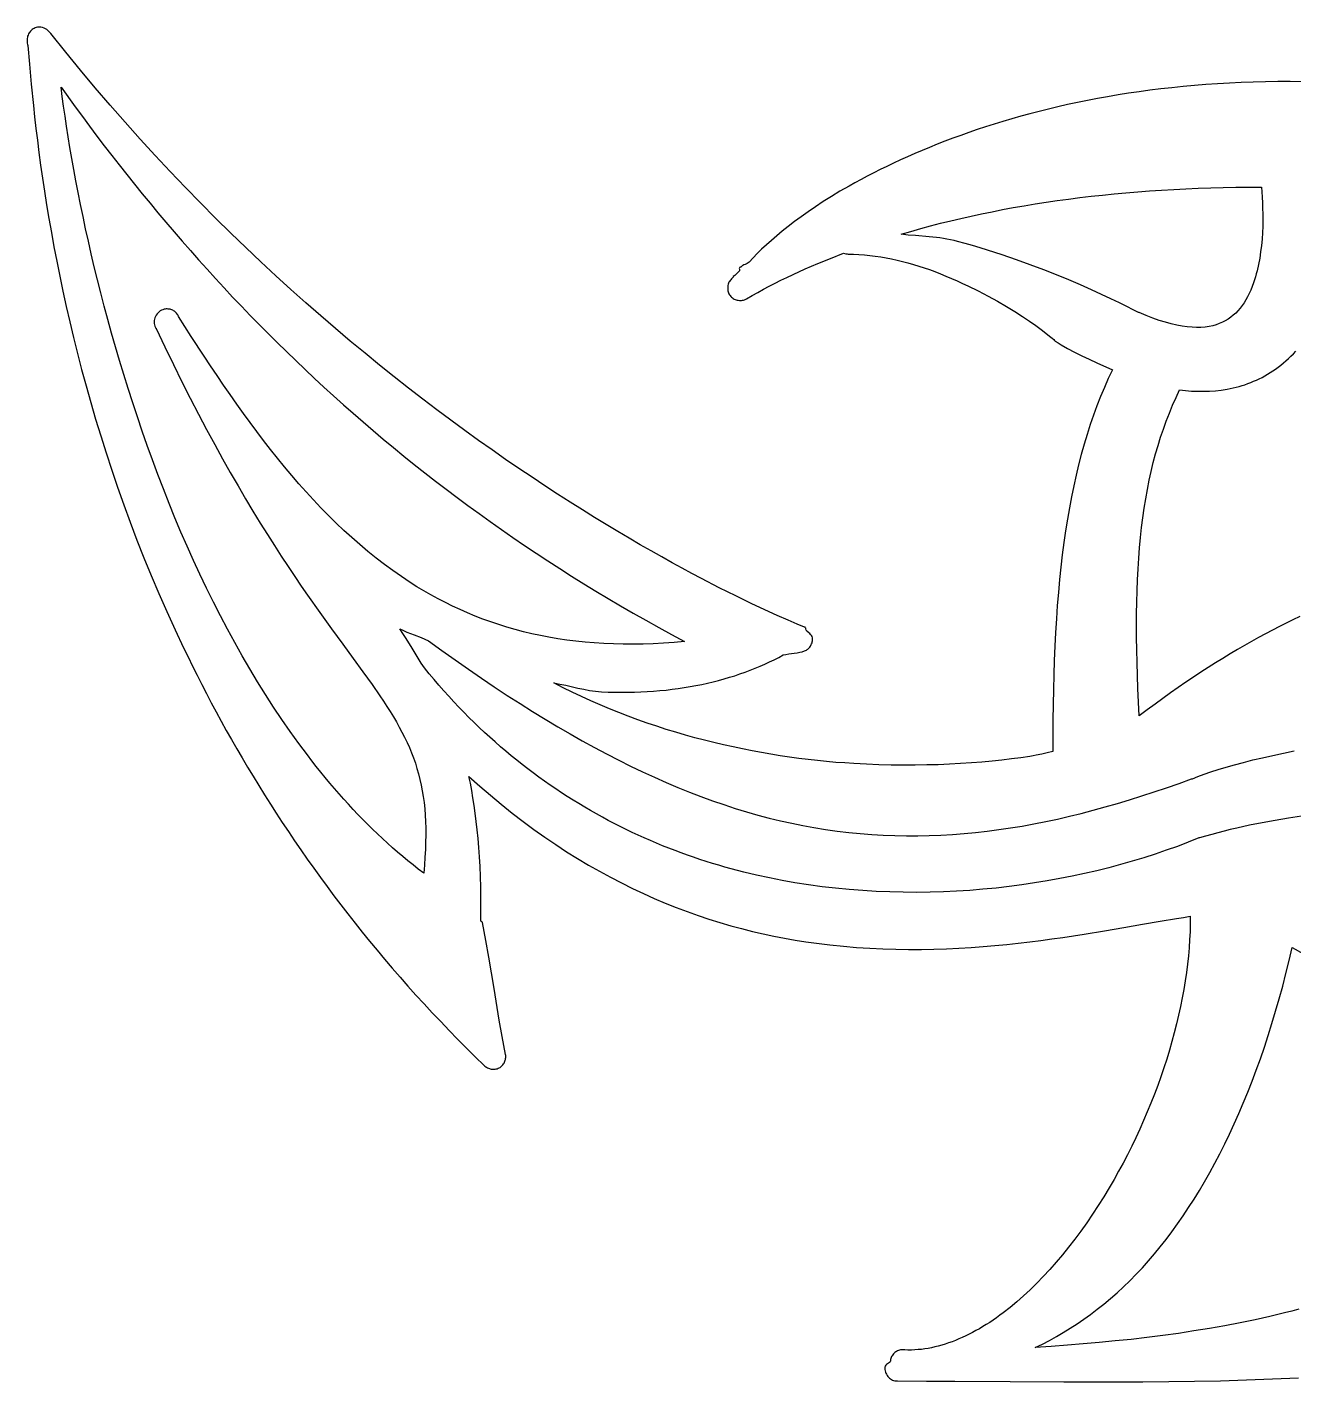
# Model space of a CAD drawing. Extents: x 0 to 113, y 52 to 137.
# Drawn here: x 5.24 to 19.2, y 116.76 to 131.68 of the extents above; entities that cross this region are included whole.
import ezdxf

# ---------------------------------------------------------------- set-up
doc = ezdxf.new("R2010")
doc.units = 0
doc.header["$MEASUREMENT"] = 0

msp = doc.modelspace()

# ---------------------------------------------------------------- linework, layer by layer
for points in [[(19.322, 131.079), (19.154, 131.081), (19.017, 131.08), (18.882, 131.078), (18.748, 131.075), (18.616, 131.07), (18.485, 131.064), (18.355, 131.056), (18.227, 131.047), (18.101, 131.037), (17.976, 131.026), (17.852, 131.013), (17.73, 130.999), (17.61, 130.984), (17.491, 130.968), (17.374, 130.951), (17.258, 130.933), (17.144, 130.914), (17.032, 130.893), (16.921, 130.872), (16.811, 130.85), (16.703, 130.827), (16.597, 130.803), (16.492, 130.778), (16.389, 130.752), (16.287, 130.726), (16.186, 130.698), (16.088, 130.67), (15.99, 130.642), (15.895, 130.612), (15.8, 130.582), (15.708, 130.551), (15.616, 130.52), (15.527, 130.488), (15.438, 130.456), (15.352, 130.423), (15.266, 130.39), (15.183, 130.356), (15.101, 130.322), (15.02, 130.288), (14.941, 130.253), (14.863, 130.218), (14.787, 130.182), (14.712, 130.146), (14.639, 130.111), (14.567, 130.074), (14.497, 130.038), (14.428, 130.002), (14.361, 129.965), (14.296, 129.929), (14.196, 129.872), (14.101, 129.815), (14.011, 129.759), (13.926, 129.703), (13.845, 129.648), (13.768, 129.593), (13.695, 129.54), (13.626, 129.486), (13.561, 129.434), (13.499, 129.383), (13.441, 129.332), (13.385, 129.282), (13.333, 129.234), (13.284, 129.186), (13.238, 129.139), (13.195, 129.093), (13.184, 129.086), (13.173, 129.079), (13.15, 129.068), (13.138, 129.063), (13.127, 129.057), (13.117, 129.05), (13.107, 129.041), (13.103, 129.038), (13.098, 129.036), (13.094, 129.035), (13.09, 129.032), (13.088, 129.028), (13.087, 129.024), (13.088, 129.015), (13.091, 129.006), (13.091, 129.001), (13.09, 128.997), (13.078, 128.984), (13.063, 128.97), (13.049, 128.956), (13.037, 128.944), (13.02, 128.935), (13.02, 128.926), (13.012, 128.918), (13.002, 128.909), (12.992, 128.899), (12.985, 128.891), (12.978, 128.881), (12.973, 128.87), (12.968, 128.859), (12.965, 128.848), (12.962, 128.836), (12.96, 128.825), (12.959, 128.813), (12.959, 128.801), (12.96, 128.789), (12.962, 128.778), (12.965, 128.767), (12.969, 128.756), (12.973, 128.745), (12.979, 128.734), (12.986, 128.725), (12.994, 128.715), (13.002, 128.707), (13.011, 128.699), (13.021, 128.692), (13.031, 128.686), (13.042, 128.681), (13.053, 128.677), (13.065, 128.674), (13.076, 128.672), (13.088, 128.671), (13.1, 128.671), (13.112, 128.671), (13.123, 128.673), (13.135, 128.675), (13.146, 128.679), (13.158, 128.683), (13.168, 128.689), (13.229, 128.724), (13.291, 128.759), (13.354, 128.793), (13.417, 128.827), (13.481, 128.86), (13.546, 128.893), (13.612, 128.925), (13.679, 128.956), (13.814, 129.018), (13.952, 129.077), (14.092, 129.134), (14.234, 129.19), (14.261, 129.184), (14.274, 129.182), (14.287, 129.181), (14.346, 129.18), (14.405, 129.176), (14.465, 129.172), (14.525, 129.166), (14.585, 129.158), (14.645, 129.149), (14.705, 129.139), (14.765, 129.127), (14.825, 129.114), (14.885, 129.1), (14.945, 129.084), (15.004, 129.068), (15.064, 129.049), (15.123, 129.03), (15.181, 129.01), (15.239, 128.988), (15.302, 128.963), (15.363, 128.938), (15.425, 128.912), (15.485, 128.886), (15.545, 128.858), (15.603, 128.831), (15.718, 128.775), (15.828, 128.718), (15.932, 128.661), (16.03, 128.604), (16.122, 128.548), (16.206, 128.494), (16.283, 128.442), (16.353, 128.393), (16.413, 128.349), (16.463, 128.311), (16.504, 128.279), (16.533, 128.255), (16.55, 128.24), (16.558, 128.231), (16.567, 128.223), (16.599, 128.203), (16.632, 128.182), (16.703, 128.142), (16.779, 128.102), (16.858, 128.062), (16.94, 128.023), (17.025, 127.983), (17.196, 127.906), (17.151, 127.81), (17.108, 127.712), (17.066, 127.613), (17.026, 127.512), (16.988, 127.408), (16.952, 127.303), (16.917, 127.196), (16.884, 127.087), (16.853, 126.976), (16.824, 126.862), (16.796, 126.747), (16.77, 126.629), (16.745, 126.509), (16.722, 126.386), (16.7, 126.261), (16.68, 126.134), (16.661, 126.004), (16.644, 125.871), (16.628, 125.735), (16.614, 125.597), (16.601, 125.456), (16.589, 125.312), (16.579, 125.166), (16.57, 125.016), (16.562, 124.863), (16.555, 124.707), (16.55, 124.548), (16.546, 124.386), (16.543, 124.22), (16.541, 124.051), (16.541, 123.879), (16.541, 123.703), (16.478, 123.69), (16.419, 123.676), (16.358, 123.663), (16.324, 123.656), (16.288, 123.65), (16.189, 123.636), (16.086, 123.622), (15.98, 123.61), (15.871, 123.598), (15.759, 123.588), (15.643, 123.579), (15.524, 123.571), (15.403, 123.564), (15.279, 123.559), (15.153, 123.556), (15.024, 123.554), (14.892, 123.553), (14.759, 123.555), (14.624, 123.558), (14.487, 123.564), (14.348, 123.571), (14.249, 123.578), (14.149, 123.585), (14.049, 123.594), (13.948, 123.605), (13.846, 123.616), (13.744, 123.629), (13.641, 123.643), (13.538, 123.658), (13.435, 123.674), (13.331, 123.692), (13.227, 123.712), (13.122, 123.732), (13.018, 123.754), (12.913, 123.777), (12.808, 123.802), (12.703, 123.829), (12.598, 123.856), (12.493, 123.885), (12.388, 123.916), (12.283, 123.948), (12.178, 123.982), (12.073, 124.017), (11.969, 124.054), (11.864, 124.092), (11.761, 124.132), (11.657, 124.174), (11.554, 124.217), (11.451, 124.262), (11.349, 124.309), (11.247, 124.357), (11.146, 124.407), (11.045, 124.459), (11.111, 124.447), (11.177, 124.433), (11.308, 124.403), (11.374, 124.389), (11.439, 124.377), (11.472, 124.372), (11.505, 124.368), (11.537, 124.365), (11.569, 124.363), (11.643, 124.359), (11.717, 124.357), (11.789, 124.357), (11.861, 124.357), (11.933, 124.358), (12.004, 124.361), (12.074, 124.364), (12.143, 124.369), (12.212, 124.375), (12.28, 124.381), (12.347, 124.389), (12.414, 124.398), (12.48, 124.408), (12.545, 124.419), (12.609, 124.43), (12.673, 124.443), (12.736, 124.457), (12.798, 124.471), (12.859, 124.487), (12.919, 124.503), (12.978, 124.521), (13.037, 124.539), (13.094, 124.558), (13.151, 124.578), (13.207, 124.599), (13.262, 124.621), (13.316, 124.643), (13.369, 124.666), (13.421, 124.69), (13.471, 124.715), (13.521, 124.741), (13.57, 124.767), (13.6, 124.773), (13.631, 124.778), (13.693, 124.787), (13.724, 124.791), (13.753, 124.797), (13.781, 124.803), (13.806, 124.811), (13.816, 124.815), (13.826, 124.82), (13.835, 124.826), (13.843, 124.832), (13.851, 124.839), (13.858, 124.846), (13.865, 124.854), (13.87, 124.863), (13.876, 124.871), (13.88, 124.881), (13.884, 124.89), (13.888, 124.9), (13.89, 124.911), (13.892, 124.921), (13.893, 124.932), (13.894, 124.943), (13.893, 124.95), (13.892, 124.957), (13.888, 124.97), (13.882, 124.981), (13.873, 124.992), (13.864, 125.002), (13.854, 125.012), (13.832, 125.031), (13.828, 125.036), (13.825, 125.042), (13.821, 125.055), (13.819, 125.061), (13.816, 125.067), (13.812, 125.072), (13.806, 125.075), (13.724, 125.108), (13.624, 125.15), (13.505, 125.202), (13.369, 125.264), (13.217, 125.335), (13.049, 125.417), (12.866, 125.508), (12.669, 125.61), (12.565, 125.665), (12.458, 125.723), (12.347, 125.783), (12.234, 125.846), (12.117, 125.912), (11.997, 125.98), (11.875, 126.052), (11.75, 126.126), (11.622, 126.203), (11.492, 126.282), (11.359, 126.365), (11.223, 126.45), (11.086, 126.538), (10.946, 126.629), (10.804, 126.724), (10.659, 126.821), (10.513, 126.921), (10.365, 127.024), (10.216, 127.13), (10.064, 127.239), (9.911, 127.351), (9.757, 127.466), (9.601, 127.584), (9.444, 127.705), (9.285, 127.83), (9.125, 127.958), (8.965, 128.089), (8.803, 128.223), (8.64, 128.36), (8.477, 128.5), (8.313, 128.644), (8.148, 128.791), (7.983, 128.942), (7.818, 129.095), (7.652, 129.252), (7.486, 129.413), (7.319, 129.577), (7.153, 129.744), (6.987, 129.915), (6.82, 130.089), (6.654, 130.266), (6.489, 130.447), (6.323, 130.632), (6.158, 130.82), (5.994, 131.012), (5.83, 131.207), (5.668, 131.406), (5.505, 131.608), (5.497, 131.617), (5.488, 131.626), (5.476, 131.64), (5.461, 131.652), (5.446, 131.662), (5.43, 131.67), (5.412, 131.676), (5.394, 131.679), (5.376, 131.68), (5.357, 131.679), (5.344, 131.676), (5.332, 131.671), (5.32, 131.666), (5.309, 131.66), (5.298, 131.653), (5.289, 131.644), (5.28, 131.636), (5.272, 131.626), (5.265, 131.616), (5.258, 131.605), (5.253, 131.593), (5.249, 131.581), (5.246, 131.568), (5.244, 131.556), (5.243, 131.543), (5.243, 131.529), (5.244, 131.516), (5.245, 131.502), (5.248, 131.489), (5.252, 131.476), (5.268, 131.273), (5.288, 131.053), (5.312, 130.817), (5.325, 130.693), (5.34, 130.565), (5.356, 130.434), (5.373, 130.299), (5.392, 130.16), (5.413, 130.018), (5.434, 129.873), (5.458, 129.725), (5.483, 129.574), (5.51, 129.419), (5.539, 129.262), (5.569, 129.102), (5.602, 128.939), (5.637, 128.773), (5.674, 128.605), (5.713, 128.435), (5.754, 128.262), (5.798, 128.086), (5.844, 127.909), (5.893, 127.729), (5.944, 127.548), (5.997, 127.364), (6.054, 127.179), (6.113, 126.992), (6.175, 126.803), (6.24, 126.613), (6.308, 126.421), (6.379, 126.228), (6.453, 126.033), (6.53, 125.838), (6.611, 125.641), (6.695, 125.443), (6.782, 125.245), (6.873, 125.045), (6.967, 124.845), (7.016, 124.745), (7.065, 124.644), (7.115, 124.543), (7.167, 124.443), (7.219, 124.342), (7.272, 124.241), (7.326, 124.14), (7.381, 124.039), (7.437, 123.937), (7.494, 123.836), (7.552, 123.735), (7.611, 123.633), (7.671, 123.532), (7.732, 123.431), (7.794, 123.329), (7.858, 123.228), (7.922, 123.126), (7.987, 123.025), (8.053, 122.924), (8.121, 122.822), (8.189, 122.721), (8.258, 122.62), (8.329, 122.519), (8.401, 122.418), (8.474, 122.317), (8.548, 122.217), (8.623, 122.116), (8.699, 122.016), (8.776, 121.916), (8.855, 121.816), (8.934, 121.716), (9.015, 121.616), (9.097, 121.517), (9.181, 121.417), (9.265, 121.318), (9.351, 121.22), (9.438, 121.121), (9.526, 121.023), (9.615, 120.925), (9.706, 120.827), (9.798, 120.73), (9.891, 120.632), (9.985, 120.536), (10.081, 120.439), (10.178, 120.343), (10.276, 120.247), (10.285, 120.24), (10.294, 120.233), (10.303, 120.227), (10.313, 120.221), (10.323, 120.217), (10.334, 120.213), (10.344, 120.21), (10.355, 120.208), (10.366, 120.206), (10.378, 120.206), (10.389, 120.206), (10.4, 120.207), (10.411, 120.209), (10.421, 120.212), (10.432, 120.216), (10.442, 120.221), (10.452, 120.226), (10.461, 120.233), (10.469, 120.24), (10.477, 120.248), (10.484, 120.256), (10.491, 120.265), (10.496, 120.274), (10.501, 120.284), (10.505, 120.294), (10.508, 120.304), (10.511, 120.315), (10.513, 120.326), (10.514, 120.337), (10.514, 120.348), (10.514, 120.359), (10.512, 120.37), (10.477, 120.565), (10.444, 120.748), (10.386, 121.094), (10.327, 121.441), (10.295, 121.625), (10.259, 121.821), (10.258, 121.824), (10.256, 121.826), (10.251, 121.83), (10.245, 121.834), (10.243, 121.836), (10.241, 121.839), (10.242, 121.968), (10.242, 122.092), (10.24, 122.212), (10.236, 122.327), (10.232, 122.438), (10.226, 122.545), (10.218, 122.648), (10.21, 122.747), (10.201, 122.843), (10.19, 122.935), (10.179, 123.024), (10.167, 123.111), (10.154, 123.194), (10.14, 123.275), (10.125, 123.354), (10.11, 123.43), (10.228, 123.324), (10.347, 123.222), (10.466, 123.123), (10.585, 123.027), (10.705, 122.935), (10.825, 122.847), (10.945, 122.762), (11.065, 122.68), (11.185, 122.601), (11.306, 122.526), (11.427, 122.454), (11.547, 122.385), (11.668, 122.319), (11.789, 122.257), (11.91, 122.197), (12.031, 122.14), (12.151, 122.086), (12.272, 122.035), (12.393, 121.987), (12.513, 121.942), (12.633, 121.899), (12.753, 121.859), (12.873, 121.821), (12.993, 121.786), (13.112, 121.754), (13.231, 121.724), (13.35, 121.696), (13.468, 121.671), (13.586, 121.648), (13.704, 121.627), (13.821, 121.609), (13.937, 121.593), (14.085, 121.575), (14.233, 121.56), (14.379, 121.548), (14.524, 121.538), (14.668, 121.532), (14.811, 121.528), (14.952, 121.526), (15.092, 121.526), (15.231, 121.529), (15.369, 121.533), (15.505, 121.54), (15.639, 121.548), (15.772, 121.557), (15.903, 121.568), (16.032, 121.581), (16.16, 121.594), (16.286, 121.609), (16.409, 121.625), (16.531, 121.641), (16.651, 121.658), (16.769, 121.675), (16.884, 121.693), (17.108, 121.73), (17.322, 121.766), (17.527, 121.802), (17.721, 121.835), (17.904, 121.865), (17.978, 121.878), (18.053, 121.892), (18.053, 121.807), (18.051, 121.72), (18.047, 121.633), (18.042, 121.544), (18.034, 121.454), (18.024, 121.363), (18.012, 121.272), (17.999, 121.179), (17.983, 121.085), (17.966, 120.991), (17.947, 120.896), (17.926, 120.801), (17.903, 120.705), (17.878, 120.608), (17.852, 120.512), (17.824, 120.415), (17.794, 120.318), (17.763, 120.221), (17.73, 120.124), (17.695, 120.027), (17.659, 119.93), (17.621, 119.834), (17.581, 119.738), (17.54, 119.642), (17.498, 119.547), (17.454, 119.452), (17.409, 119.358), (17.362, 119.265), (17.314, 119.173), (17.264, 119.082), (17.214, 118.991), (17.161, 118.902), (17.101, 118.802), (17.039, 118.705), (16.977, 118.609), (16.913, 118.515), (16.847, 118.424), (16.781, 118.334), (16.714, 118.247), (16.646, 118.162), (16.576, 118.08), (16.506, 118), (16.435, 117.923), (16.363, 117.849), (16.291, 117.778), (16.218, 117.71), (16.144, 117.645), (16.069, 117.583), (15.995, 117.525), (15.957, 117.497), (15.92, 117.47), (15.883, 117.444), (15.845, 117.419), (15.807, 117.395), (15.77, 117.372), (15.732, 117.349), (15.694, 117.328), (15.656, 117.308), (15.619, 117.288), (15.581, 117.27), (15.543, 117.252), (15.505, 117.236), (15.468, 117.22), (15.43, 117.206), (15.392, 117.192), (15.355, 117.18), (15.317, 117.168), (15.279, 117.158), (15.242, 117.149), (15.204, 117.14), (15.167, 117.133), (15.13, 117.127), (15.093, 117.122), (15.056, 117.119), (15.019, 117.116), (14.982, 117.114), (14.945, 117.114), (14.909, 117.115), (14.872, 117.117), (14.863, 117.117), (14.852, 117.114), (14.841, 117.11), (14.83, 117.106), (14.82, 117.1), (14.81, 117.094), (14.801, 117.087), (14.792, 117.079), (14.785, 117.071), (14.777, 117.062), (14.771, 117.052), (14.765, 117.042), (14.76, 117.031), (14.756, 117.02), (14.753, 117.009), (14.751, 116.997), (14.75, 116.985), (14.741, 116.976), (14.73, 116.968), (14.71, 116.954), (14.701, 116.946), (14.695, 116.938), (14.692, 116.933), (14.69, 116.927), (14.689, 116.921), (14.689, 116.915), (14.69, 116.9), (14.692, 116.886), (14.696, 116.872), (14.701, 116.859), (14.707, 116.847), (14.714, 116.835), (14.722, 116.824), (14.731, 116.814), (14.74, 116.805), (14.751, 116.797), (14.762, 116.79), (14.774, 116.784), (14.787, 116.779), (14.8, 116.776), (14.814, 116.774), (14.829, 116.774), (15.147, 116.773), (15.46, 116.772), (16.07, 116.768), (16.663, 116.765), (16.954, 116.764), (17.243, 116.763), (17.53, 116.764), (17.816, 116.767), (18.101, 116.771), (18.386, 116.777), (18.672, 116.785), (18.958, 116.796), (19.247, 116.81)], [(19.259, 125.189), (19.185, 125.154), (19.11, 125.117), (19.035, 125.08), (18.96, 125.041), (18.884, 125.001), (18.807, 124.959), (18.73, 124.916), (18.652, 124.872), (18.573, 124.826), (18.494, 124.779), (18.414, 124.73), (18.333, 124.681), (18.252, 124.629), (18.17, 124.576), (18.088, 124.522), (18.005, 124.466), (17.921, 124.408), (17.836, 124.349), (17.751, 124.289), (17.666, 124.227), (17.579, 124.163), (17.492, 124.098), (17.484, 124.249), (17.477, 124.397), (17.472, 124.542), (17.468, 124.684), (17.464, 124.822), (17.463, 124.958), (17.462, 125.091), (17.463, 125.221), (17.465, 125.349), (17.468, 125.474), (17.473, 125.596), (17.479, 125.715), (17.487, 125.833), (17.496, 125.947), (17.506, 126.06), (17.518, 126.17), (17.532, 126.278), (17.547, 126.384), (17.564, 126.488), (17.582, 126.59), (17.602, 126.69), (17.623, 126.788), (17.647, 126.885), (17.672, 126.98), (17.699, 127.073), (17.727, 127.165), (17.758, 127.255), (17.79, 127.343), (17.824, 127.431), (17.86, 127.517), (17.898, 127.602), (17.937, 127.685), (18.003, 127.678), (18.069, 127.673), (18.134, 127.67), (18.2, 127.67), (18.265, 127.672), (18.331, 127.677), (18.396, 127.684), (18.462, 127.694), (18.494, 127.7), (18.527, 127.707), (18.559, 127.715), (18.592, 127.724), (18.624, 127.733), (18.656, 127.743), (18.688, 127.755), (18.72, 127.767), (18.751, 127.78), (18.782, 127.793), (18.813, 127.808), (18.844, 127.824), (18.875, 127.84), (18.905, 127.858), (18.935, 127.876), (18.965, 127.895), (18.994, 127.915), (19.023, 127.936), (19.052, 127.958), (19.08, 127.982), (19.108, 128.006), (19.136, 128.031), (19.163, 128.057), (19.19, 128.083), (19.216, 128.111)], [(19.28, 122.991), (19.134, 122.97), (18.989, 122.946), (18.846, 122.92), (18.705, 122.892), (18.565, 122.861), (18.495, 122.844), (18.426, 122.827), (18.358, 122.81), (18.29, 122.791), (18.223, 122.772), (18.156, 122.752), (18.147, 122.752), (18.03, 122.706), (17.912, 122.66), (17.79, 122.617), (17.667, 122.575), (17.542, 122.535), (17.415, 122.496), (17.286, 122.46), (17.156, 122.425), (17.024, 122.392), (16.89, 122.361), (16.754, 122.332), (16.618, 122.305), (16.479, 122.28), (16.34, 122.257), (16.199, 122.236), (16.058, 122.217), (15.915, 122.201), (15.771, 122.187), (15.626, 122.175), (15.481, 122.166), (15.335, 122.159), (15.188, 122.155), (15.04, 122.153), (14.892, 122.154), (14.744, 122.158), (14.595, 122.164), (14.446, 122.173), (14.297, 122.184), (14.148, 122.199), (13.998, 122.216), (13.849, 122.237), (13.7, 122.26), (13.559, 122.285), (13.418, 122.312), (13.278, 122.343), (13.138, 122.376), (13.068, 122.394), (12.999, 122.413), (12.929, 122.432), (12.86, 122.452), (12.791, 122.473), (12.722, 122.495), (12.653, 122.517), (12.584, 122.54), (12.516, 122.564), (12.447, 122.589), (12.379, 122.614), (12.311, 122.64), (12.243, 122.667), (12.176, 122.695), (12.109, 122.724), (12.041, 122.753), (11.975, 122.783), (11.908, 122.814), (11.842, 122.846), (11.775, 122.879), (11.71, 122.912), (11.644, 122.946), (11.579, 122.981), (11.513, 123.017), (11.449, 123.054), (11.384, 123.092), (11.32, 123.13), (11.256, 123.169), (11.193, 123.209), (11.129, 123.25), (11.066, 123.292), (11.004, 123.335), (10.941, 123.378), (10.88, 123.422), (10.818, 123.468), (10.757, 123.514), (10.696, 123.561), (10.636, 123.609), (10.575, 123.657), (10.516, 123.707), (10.456, 123.757), (10.398, 123.809), (10.339, 123.861), (10.281, 123.914), (10.223, 123.969), (10.166, 124.024), (10.109, 124.08), (10.053, 124.137), (9.997, 124.194), (9.942, 124.253), (9.887, 124.313), (9.832, 124.373), (9.778, 124.435), (9.725, 124.497), (9.672, 124.561), (9.619, 124.625), (9.585, 124.678), (9.551, 124.732), (9.484, 124.841), (9.417, 124.949), (9.383, 125.003), (9.348, 125.056), (9.348, 125.056), (9.387, 125.036), (9.426, 125.019), (9.465, 125.003), (9.505, 124.988), (9.584, 124.958), (9.624, 124.942), (9.663, 124.924), (9.811, 124.817), (9.957, 124.712), (10.103, 124.61), (10.247, 124.511), (10.389, 124.415), (10.531, 124.322), (10.672, 124.232), (10.811, 124.144), (10.949, 124.059), (11.087, 123.977), (11.223, 123.898), (11.358, 123.821), (11.493, 123.748), (11.626, 123.677), (11.759, 123.609), (11.89, 123.543), (12.021, 123.481), (12.152, 123.421), (12.281, 123.363), (12.41, 123.309), (12.538, 123.257), (12.665, 123.208), (12.792, 123.162), (12.918, 123.119), (13.043, 123.078), (13.168, 123.039), (13.293, 123.004), (13.417, 122.971), (13.541, 122.941), (13.664, 122.914), (13.787, 122.889), (13.909, 122.867), (14.037, 122.846), (14.165, 122.828), (14.292, 122.813), (14.419, 122.801), (14.546, 122.791), (14.673, 122.783), (14.8, 122.778), (14.927, 122.776), (15.053, 122.776), (15.18, 122.779), (15.307, 122.784), (15.434, 122.791), (15.562, 122.801), (15.689, 122.813), (15.817, 122.827), (15.945, 122.844), (16.074, 122.863), (16.203, 122.884), (16.332, 122.908), (16.462, 122.933), (16.592, 122.961), (16.723, 122.991), (16.854, 123.023), (16.986, 123.057), (17.118, 123.094), (17.252, 123.132), (17.386, 123.172), (17.521, 123.215), (17.656, 123.259), (17.793, 123.305), (17.93, 123.353), (18.069, 123.403), (18.077, 123.403), (18.139, 123.429), (18.207, 123.455), (18.282, 123.481), (18.363, 123.507), (18.449, 123.533), (18.542, 123.559), (18.64, 123.585), (18.742, 123.611), (18.85, 123.636), (18.963, 123.661), (19.08, 123.686), (19.2, 123.71)], [(19.251, 117.565), (19.172, 117.544), (19.092, 117.523), (18.93, 117.484), (18.767, 117.448), (18.602, 117.413), (18.434, 117.381), (18.266, 117.352), (18.095, 117.324), (17.924, 117.298), (17.751, 117.274), (17.577, 117.252), (17.403, 117.232), (17.228, 117.214), (17.052, 117.196), (16.876, 117.181), (16.7, 117.167), (16.523, 117.154), (16.347, 117.142), (16.425, 117.18), (16.502, 117.22), (16.579, 117.262), (16.655, 117.307), (16.731, 117.354), (16.807, 117.402), (16.882, 117.454), (16.956, 117.507), (17.03, 117.563), (17.103, 117.621), (17.176, 117.682), (17.247, 117.745), (17.318, 117.81), (17.389, 117.878), (17.458, 117.948), (17.527, 118.021), (17.593, 118.096), (17.659, 118.172), (17.724, 118.251), (17.788, 118.333), (17.852, 118.416), (17.914, 118.502), (17.976, 118.591), (18.036, 118.682), (18.096, 118.775), (18.155, 118.87), (18.212, 118.968), (18.269, 119.068), (18.325, 119.171), (18.38, 119.276), (18.434, 119.383), (18.486, 119.492), (18.538, 119.604), (18.589, 119.718), (18.638, 119.834), (18.687, 119.952), (18.734, 120.073), (18.78, 120.196), (18.826, 120.321), (18.87, 120.449), (18.912, 120.578), (18.954, 120.71), (18.994, 120.844), (19.034, 120.981), (19.072, 121.119), (19.108, 121.26), (19.144, 121.403), (19.178, 121.548), (19.301, 121.477)]]:
    msp.add_lwpolyline(points)
for points in [[(5.617, 131.018), (5.773, 130.803), (5.852, 130.695), (5.931, 130.588), (6.012, 130.481), (6.093, 130.374), (6.175, 130.268), (6.258, 130.162), (6.341, 130.056), (6.426, 129.95), (6.511, 129.845), (6.597, 129.74), (6.684, 129.635), (6.772, 129.531), (6.861, 129.427), (6.951, 129.323), (7.041, 129.22), (7.132, 129.117), (7.225, 129.014), (7.318, 128.912), (7.412, 128.81), (7.507, 128.708), (7.603, 128.607), (7.701, 128.506), (7.799, 128.406), (7.898, 128.306), (7.998, 128.207), (8.099, 128.108), (8.201, 128.009), (8.304, 127.911), (8.408, 127.813), (8.513, 127.716), (8.619, 127.62), (8.726, 127.523), (8.834, 127.428), (8.944, 127.333), (9.054, 127.238), (9.166, 127.144), (9.279, 127.05), (9.392, 126.957), (9.507, 126.865), (9.623, 126.773), (9.741, 126.682), (9.859, 126.591), (9.978, 126.501), (10.099, 126.412), (10.221, 126.323), (10.344, 126.235), (10.469, 126.147), (10.594, 126.06), (10.721, 125.974), (10.849, 125.888), (10.978, 125.803), (11.109, 125.719), (11.24, 125.635), (11.374, 125.552), (11.508, 125.47), (11.644, 125.389), (11.78, 125.308), (11.919, 125.228), (12.058, 125.149), (12.199, 125.07), (12.342, 124.992), (12.485, 124.915), (12.368, 124.905), (12.253, 124.896), (12.139, 124.89), (12.027, 124.886), (11.916, 124.885), (11.808, 124.885), (11.7, 124.888), (11.595, 124.892), (11.49, 124.899), (11.388, 124.907), (11.286, 124.918), (11.187, 124.931), (11.088, 124.946), (10.991, 124.962), (10.896, 124.981), (10.802, 125.001), (10.709, 125.023), (10.618, 125.048), (10.527, 125.074), (10.438, 125.101), (10.351, 125.131), (10.264, 125.162), (10.179, 125.195), (10.095, 125.23), (10.012, 125.266), (9.93, 125.305), (9.85, 125.344), (9.77, 125.385), (9.691, 125.428), (9.614, 125.473), (9.537, 125.519), (9.462, 125.566), (9.366, 125.63), (9.271, 125.696), (9.178, 125.764), (9.086, 125.834), (8.996, 125.907), (8.906, 125.982), (8.819, 126.059), (8.732, 126.138), (8.647, 126.22), (8.562, 126.303), (8.479, 126.388), (8.397, 126.474), (8.316, 126.563), (8.236, 126.653), (8.157, 126.745), (8.078, 126.838), (8.001, 126.933), (7.924, 127.029), (7.848, 127.127), (7.773, 127.226), (7.699, 127.326), (7.625, 127.427), (7.552, 127.53), (7.479, 127.634), (7.407, 127.738), (7.335, 127.844), (7.263, 127.951), (7.192, 128.058), (7.051, 128.275), (6.911, 128.494), (6.906, 128.503), (6.902, 128.512), (6.896, 128.521), (6.889, 128.529), (6.881, 128.537), (6.873, 128.544), (6.865, 128.551), (6.856, 128.557), (6.847, 128.562), (6.837, 128.566), (6.827, 128.57), (6.817, 128.573), (6.807, 128.575), (6.796, 128.576), (6.786, 128.577), (6.775, 128.577), (6.764, 128.576), (6.753, 128.574), (6.738, 128.569), (6.723, 128.563), (6.709, 128.555), (6.696, 128.546), (6.685, 128.535), (6.674, 128.522), (6.665, 128.509), (6.657, 128.494), (6.651, 128.479), (6.646, 128.464), (6.644, 128.448), (6.643, 128.433), (6.643, 128.417), (6.646, 128.401), (6.651, 128.386), (6.657, 128.371), (6.659, 128.369), (6.662, 128.367), (6.664, 128.365), (6.666, 128.362), (6.761, 128.16), (6.855, 127.965), (6.948, 127.776), (7.04, 127.594), (7.131, 127.418), (7.22, 127.249), (7.309, 127.085), (7.396, 126.927), (7.481, 126.775), (7.566, 126.628), (7.649, 126.487), (7.731, 126.351), (7.811, 126.219), (7.89, 126.093), (7.967, 125.971), (8.043, 125.854), (8.118, 125.74), (8.191, 125.631), (8.263, 125.526), (8.333, 125.425), (8.468, 125.233), (8.596, 125.054), (8.719, 124.886), (8.834, 124.729), (8.942, 124.581), (9.043, 124.441), (9.127, 124.319), (9.167, 124.26), (9.205, 124.201), (9.242, 124.143), (9.277, 124.086), (9.31, 124.03), (9.342, 123.973), (9.372, 123.917), (9.401, 123.861), (9.428, 123.805), (9.453, 123.748), (9.476, 123.691), (9.498, 123.634), (9.519, 123.576), (9.537, 123.517), (9.555, 123.458), (9.57, 123.397), (9.584, 123.335), (9.596, 123.272), (9.606, 123.208), (9.615, 123.142), (9.622, 123.074), (9.627, 123.004), (9.631, 122.933), (9.633, 122.859), (9.634, 122.783), (9.632, 122.705), (9.63, 122.624), (9.625, 122.541), (9.619, 122.454), (9.611, 122.365), (9.552, 122.409), (9.495, 122.455), (9.437, 122.501), (9.381, 122.548), (9.324, 122.596), (9.268, 122.644), (9.213, 122.694), (9.157, 122.745), (9.103, 122.796), (9.048, 122.849), (8.994, 122.902), (8.941, 122.956), (8.887, 123.011), (8.835, 123.067), (8.782, 123.123), (8.731, 123.181), (8.679, 123.239), (8.628, 123.298), (8.577, 123.357), (8.527, 123.417), (8.477, 123.478), (8.428, 123.54), (8.379, 123.603), (8.331, 123.666), (8.235, 123.794), (8.141, 123.925), (8.048, 124.058), (7.958, 124.194), (7.869, 124.331), (7.782, 124.471), (7.696, 124.613), (7.612, 124.757), (7.53, 124.903), (7.45, 125.05), (7.372, 125.199), (7.295, 125.35), (7.22, 125.502), (7.147, 125.655), (7.075, 125.809), (7.005, 125.965), (6.938, 126.121), (6.871, 126.278), (6.807, 126.436), (6.745, 126.595), (6.683, 126.755), (6.624, 126.914), (6.567, 127.073), (6.511, 127.231), (6.458, 127.389), (6.406, 127.545), (6.356, 127.701), (6.308, 127.855), (6.262, 128.009), (6.217, 128.161), (6.174, 128.311), (6.132, 128.461), (6.093, 128.609), (6.055, 128.755), (6.018, 128.899), (5.983, 129.042), (5.95, 129.183), (5.918, 129.322), (5.888, 129.459), (5.859, 129.594), (5.831, 129.727), (5.805, 129.858), (5.781, 129.986), (5.757, 130.112), (5.735, 130.235), (5.715, 130.355), (5.695, 130.473), (5.677, 130.588), (5.661, 130.7), (5.645, 130.809), (5.631, 130.915), (5.617, 131.018)], [(18.837, 129.919), (18.842, 129.865), (18.846, 129.807), (18.849, 129.747), (18.851, 129.685), (18.853, 129.62), (18.853, 129.554), (18.852, 129.486), (18.849, 129.417), (18.844, 129.347), (18.838, 129.277), (18.829, 129.206), (18.819, 129.136), (18.806, 129.066), (18.79, 128.997), (18.781, 128.963), (18.771, 128.93), (18.761, 128.897), (18.75, 128.864), (18.735, 128.824), (18.72, 128.785), (18.703, 128.748), (18.685, 128.712), (18.666, 128.678), (18.646, 128.645), (18.625, 128.615), (18.603, 128.585), (18.579, 128.558), (18.554, 128.532), (18.528, 128.508), (18.5, 128.486), (18.471, 128.465), (18.44, 128.447), (18.408, 128.43), (18.374, 128.415), (18.339, 128.403), (18.301, 128.392), (18.261, 128.383), (18.218, 128.377), (18.172, 128.374), (18.124, 128.373), (18.074, 128.375), (18.021, 128.379), (17.965, 128.387), (17.906, 128.398), (17.844, 128.412), (17.78, 128.43), (17.712, 128.451), (17.642, 128.476), (17.568, 128.505), (17.492, 128.538), (17.487, 128.538), (17.483, 128.538), (17.425, 128.569), (17.354, 128.604), (17.273, 128.644), (17.18, 128.689), (17.078, 128.737), (16.966, 128.788), (16.846, 128.841), (16.717, 128.896), (16.582, 128.951), (16.44, 129.008), (16.292, 129.064), (16.139, 129.119), (15.982, 129.173), (15.902, 129.2), (15.821, 129.225), (15.739, 129.25), (15.657, 129.275), (15.574, 129.298), (15.491, 129.321), (15.452, 129.331), (15.413, 129.339), (15.374, 129.347), (15.335, 129.353), (15.296, 129.359), (15.258, 129.363), (15.18, 129.372), (15.026, 129.384), (14.948, 129.391), (14.871, 129.4), (14.977, 129.431), (15.085, 129.462), (15.194, 129.491), (15.304, 129.52), (15.415, 129.547), (15.527, 129.574), (15.641, 129.6), (15.755, 129.624), (15.871, 129.648), (15.987, 129.671), (16.105, 129.693), (16.224, 129.713), (16.344, 129.733), (16.465, 129.752), (16.588, 129.77), (16.711, 129.787), (16.836, 129.803), (16.961, 129.818), (17.088, 129.831), (17.216, 129.844), (17.345, 129.856), (17.475, 129.867), (17.606, 129.877), (17.738, 129.886), (17.872, 129.893), (18.006, 129.9), (18.142, 129.906), (18.279, 129.911), (18.417, 129.914), (18.556, 129.917), (18.696, 129.918), (18.837, 129.919)]]:
    msp.add_lwpolyline(points, close=True)

doc.saveas('drawing.dxf')
